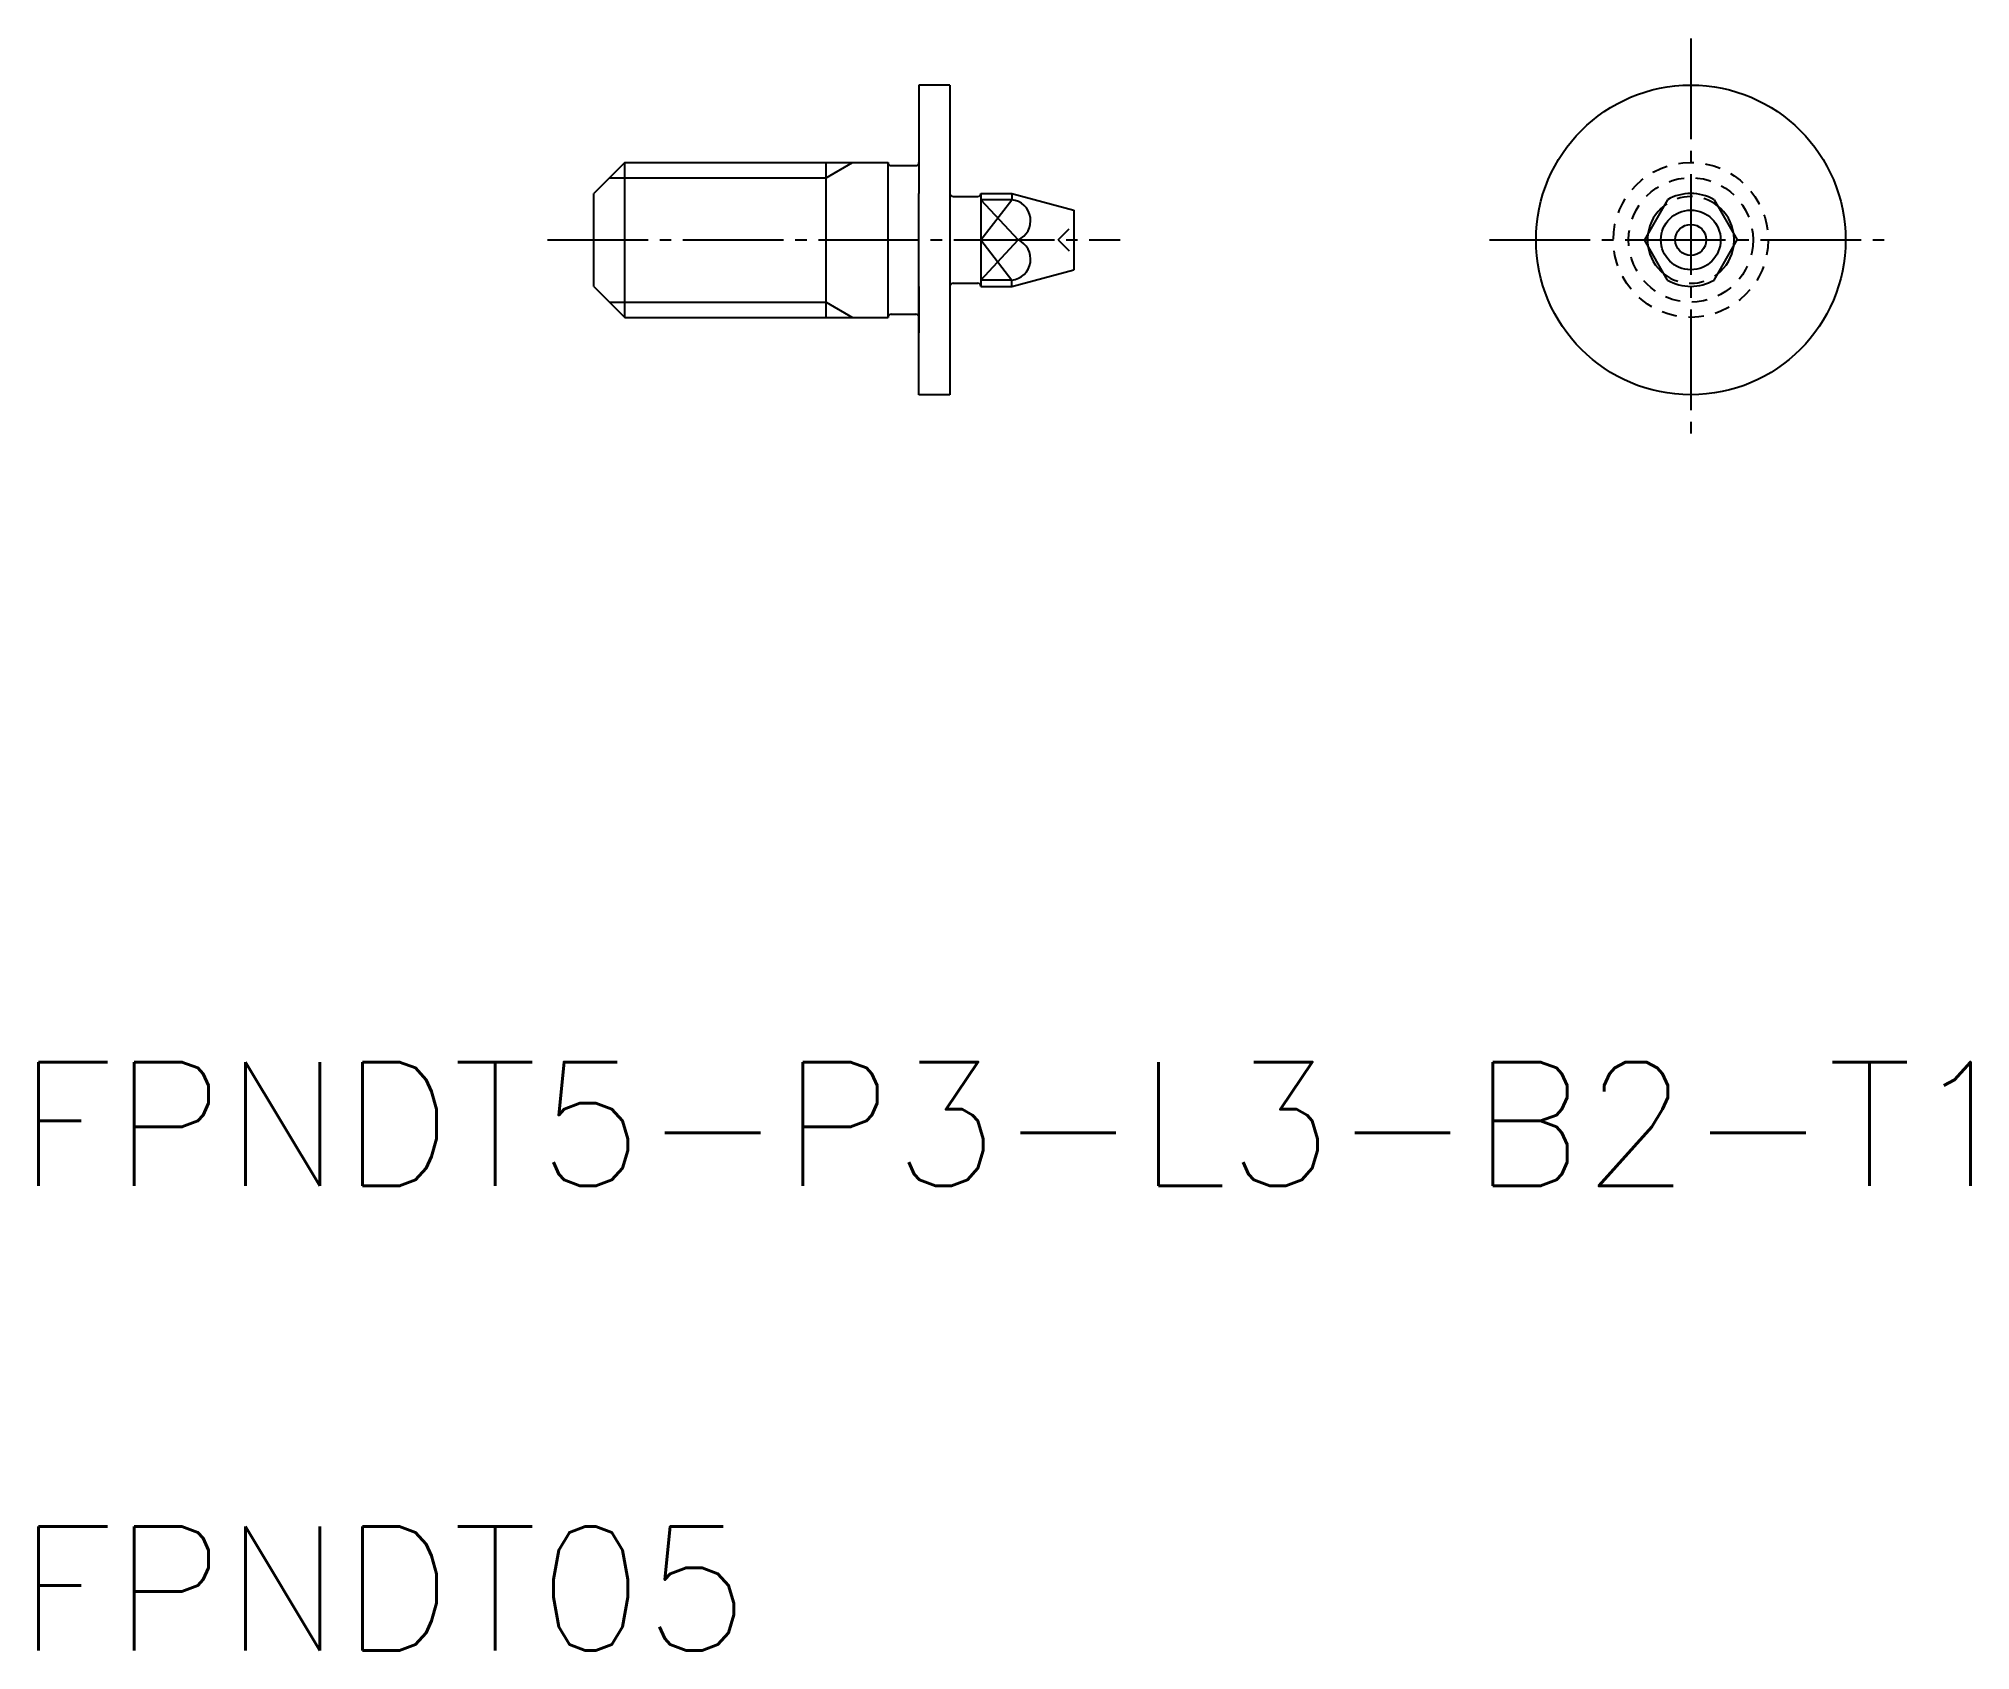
# Model space of a CAD drawing. Extents: x 112.9 to 175.3, y 48 to 100.1.
import ezdxf

# ---------------------------------------------------------------- set-up
doc = ezdxf.new("R2010")
doc.units = 0
doc.header["$LTSCALE"] = 0.25
doc.linetypes.add('CENTER', pattern=[17.5, 13, -1.5, 1.5, -1.5])
doc.linetypes.add('DASHED', pattern=[3.5, 2, -1.5])
doc.layers.get('0').update_dxf_attribs({"linetype": 'CONTINUOUS'})
doc.layers.add('CENTER', color=1, linetype='CENTER')
doc.styles.get("Standard").update_dxf_attribs({"font": 'txt.shx'})

msp = doc.modelspace()

# ---------------------------------------------------------------- linework, layer by layer
at = {"color": 7, "linetype": 'CONTINUOUS'}
for p, q in [((142.324, 98.596), (141.324, 98.596)), ((141.324, 98.596), (141.324, 95.096)), ((142.324, 98.596), (142.324, 88.596)), ((131.824, 96.096), (130.824, 95.096)), ((131.824, 91.096), (131.824, 96.096)), ((131.824, 96.096), (140.324, 96.096)), ((138.324, 91.096), (138.324, 96.096)), ((140.324, 91.096), (140.324, 96.096)), ((140.424, 95.996), (141.224, 95.996)), ((130.824, 92.096), (130.824, 95.096)), ((141.324, 92.096), (141.324, 95.096)), ((142.424, 94.996), (143.224, 94.996)), ((143.324, 95.096), (144.324, 95.096)), ((143.324, 95.096), (143.324, 92.096)), ((144.324, 94.895), (143.324, 94.895)), ((144.324, 95.096), (144.324, 94.895)), ((144.324, 95.096), (146.324, 94.56)), ((165.506, 94.895), (164.756, 93.596)), ((167.006, 94.895), (167.756, 93.596)), ((146.324, 94.56), (146.324, 92.632)), ((143.324, 93.596), (144.524, 93.596)), ((165.506, 92.297), (164.756, 93.596)), ((167.006, 92.297), (167.756, 93.596)), ((144.324, 92.096), (146.324, 92.632)), ((130.824, 92.096), (131.824, 91.096)), ((141.324, 92.096), (141.324, 90.596)), ((141.324, 88.596), (141.324, 92.096)), ((142.424, 92.196), (143.224, 92.196)), ((144.324, 92.297), (143.324, 92.297)), ((143.324, 92.096), (144.324, 92.096)), ((144.324, 92.096), (144.324, 92.297)), ((140.424, 91.196), (141.224, 91.196)), ((131.824, 91.096), (140.324, 91.096)), ((142.324, 88.596), (141.324, 88.596))]:
    msp.add_line(p, q, dxfattribs=at)
at = {"color": 3}
for p, q in [((138.324, 95.606), (139.174, 96.096)), ((131.334, 95.606), (138.324, 95.606)), ((143.324, 93.596), (144.324, 94.895)), ((143.324, 94.895), (144.524, 93.596)), ((143.324, 92.297), (144.524, 93.596)), ((143.324, 93.596), (144.324, 92.297)), ((131.334, 91.587), (138.324, 91.587)), ((138.324, 91.587), (139.174, 91.096))]:
    msp.add_line(p, q, dxfattribs=at)
at = {"color": 3, "linetype": 'DASHED'}
for q in [(146.324, 94.096), (146.324, 93.096)]:
    msp.add_line((145.824, 93.596), q, dxfattribs=at)
at = {"color": 7, "linetype": 'CONTINUOUS'}
for radius in [5, 0.964, 0.5]:
    msp.add_circle((166.256, 93.596), radius, dxfattribs=at)
at = {"color": 3, "linetype": 'DASHED'}
for radius in [2.5, 2.01]:
    msp.add_circle((166.256, 93.596), radius, dxfattribs=at)
at = {"color": 7, "linetype": 'CONTINUOUS'}
for centre, radius, start, end in [((140.424, 96.096), 0.1, 180, 270), ((141.224, 96.096), 0.1, 270, 0), ((142.424, 95.096), 0.1, 180, 270), ((143.224, 95.096), 0.1, 270, 0), ((144.249, 94.219), 0.681, 293.84836, 83.65671), ((166.256, 93.596), 1.5, 60, 120), ((166.256, 93.596), 1.4, 128.10739, 171.89261), ((166.256, 93.596), 1.4, 8.10739, 51.89261), ((144.249, 92.973), 0.681, 276.34329, 66.15164), ((166.256, 93.596), 1.4, 188.10739, 231.89261), ((166.256, 93.596), 1.4, 308.10739, 351.89261), ((142.424, 92.096), 0.1, 90, 180), ((143.224, 92.096), 0.1, 360, 90), ((166.256, 93.596), 1.5, 240, 300), ((140.424, 91.096), 0.1, 90, 180), ((141.224, 91.096), 0.1, 360, 90)]:
    msp.add_arc(centre, radius, start, end, dxfattribs=at)
at = {"color": 3, "linetype": 'DASHED'}
for start, end in [(51.89261, 128.10739), (171.89261, 188.10739), (351.89261, 8.10739), (231.89261, 308.10739)]:
    msp.add_arc((166.256, 93.596), 1.4, start, end, dxfattribs=at)
at = {"layer": 'CENTER', "color": 1, "linetype": 'CENTER'}
for p, q in [((166.256, 100.096), (166.256, 87.096)), ((129.324, 93.596), (147.824, 93.596)), ((159.756, 93.596), (172.756, 93.596))]:
    msp.add_line(p, q, dxfattribs=at)

# ---------------------------------------------------------------- texts
for s, p in [('FPNDT5-P3-L3-B2-T1', (112.201, 63.048)), ('FPNDT05', (112.201, 48.048))]:
    msp.add_text(s, height=4).set_placement(p)

doc.saveas('drawing.dxf')
